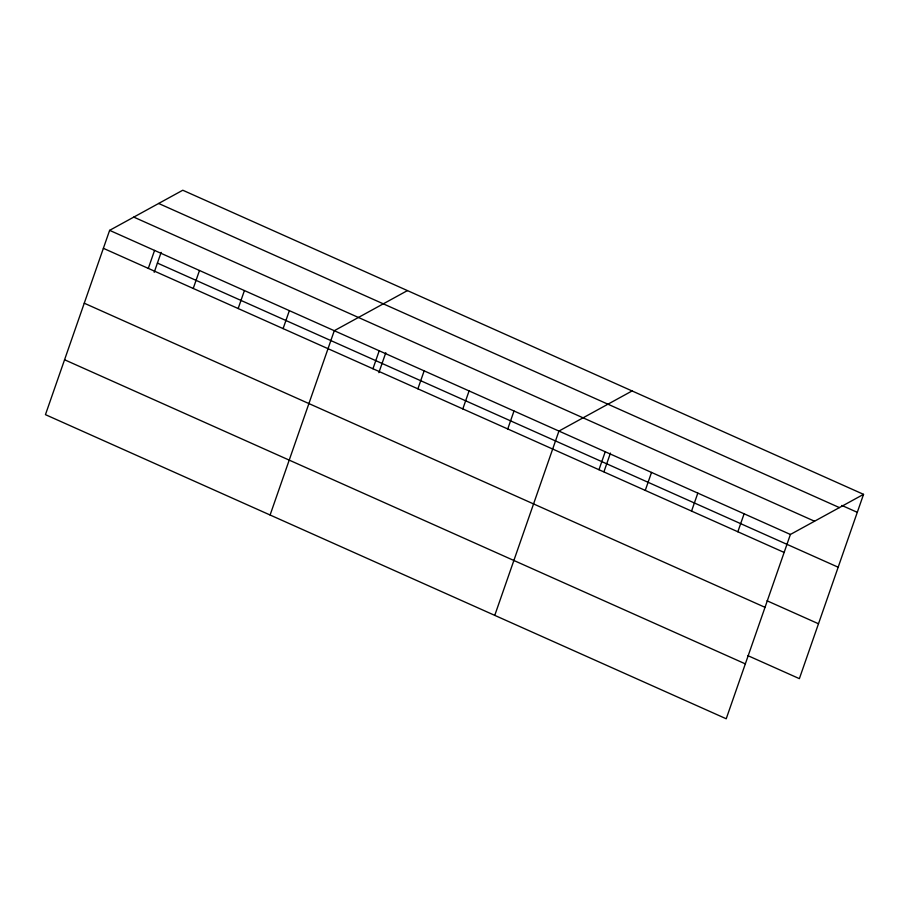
<?xml version="1.0" encoding="UTF-8"?>
<svg xmlns="http://www.w3.org/2000/svg" width="909" height="909" viewBox="0 0 909 909"><rect width="100%" height="100%" fill="white"/><g stroke="black" fill="none" stroke-linecap="round" stroke-linejoin="round"><path stroke-width="1.36" d="M109.625 230.352L45.45 414.652L726.223 718.769L790.398 534.469L863.55 494.348L182.777 190.231L109.625 230.352L790.398 534.469M148.303 268.394L154.564 250.418M154.2 272.302L161.143 252.384M193.231 288.46L199.491 270.496M238.158 308.537L244.419 290.562M283.097 328.603L289.357 310.639M270.098 515.005L334.285 330.706L407.437 290.596M372.951 368.747L379.212 350.783M378.86 372.656L385.791 352.737M417.89 388.825L424.151 370.849M462.817 408.902L469.078 390.927M507.745 428.968L514.005 410.993M494.757 615.37L558.933 431.071L632.085 390.95M598.974 469.726L605.235 451.75M603.962 471.703L610.45 453.102M645.265 490.406L651.526 472.43M691.556 511.085L697.817 493.11M737.847 531.765L744.107 513.79M863.55 494.348L799.375 678.648L747.937 655.673M841.859 505.438L857.289 512.324M158.643 203.468L839.405 507.597M133.771 217.103L814.544 521.232M157.405 263.087L838.178 567.216M103.376 248.316L784.137 552.445M767.048 600.792L818.486 623.767M84.253 303.208L765.026 607.326M64.562 359.759L745.335 663.877"/></g></svg>
